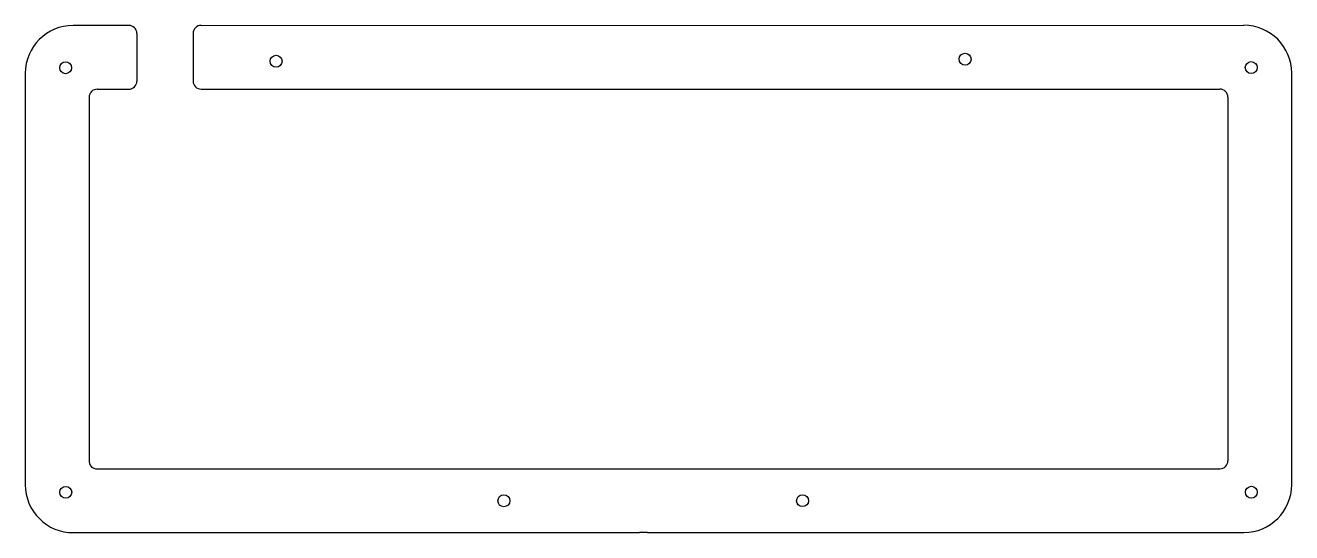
# Model space of a CAD drawing. Header units: millimetres. Extents: x 60 to 378, y -140 to -13.
import ezdxf

# ---------------------------------------------------------------- set-up
doc = ezdxf.new("R2010")
doc.units = ezdxf.units.MM

msp = doc.modelspace()

# ---------------------------------------------------------------- linework, layer by layer
for p, q in [((86.19, -12.57), (72.2, -12.57)), ((104.31, -12.55), (365.95, -12.54)), ((88.19, -14.57), (88.19, -26.57)), ((102.31, -14.55), (102.31, -26.55)), ((60.2, -24.57), (60.2, -127.82)), ((377.95, -127.79), (377.95, -24.54)), ((78.2, -28.57), (86.19, -28.57)), ((104.31, -28.55), (359.95, -28.54)), ((76.2, -30.57), (76.2, -121.68)), ((361.95, -30.54), (361.95, -121.79)), ((78.2, -123.83), (359.95, -123.79)), ((72.2, -139.82), (212.31, -139.79)), ((212.31, -139.79), (214.31, -139.79)), ((216.31, -139.79), (214.31, -139.79)), ((216.31, -139.79), (365.95, -139.79))]:
    msp.add_line(p, q)
for centre in [(70.32, -23.18), (123.12, -21.56), (295.99, -21.04), (367.81, -23.15), (70.33, -129.7), (367.83, -129.68), (180.28, -131.83), (255.22, -131.8)]:
    msp.add_circle(centre, 1.5)
for centre, radius, start, end in [((72.2, -24.57), 12, 90.0093, 180.0001), ((86.19, -14.57), 2, 0, 90.0093), ((104.31, -14.55), 2, 90, 180), ((365.95, -24.54), 12, 0, 90), ((78.2, -30.57), 2, 90, 180.0093), ((86.19, -26.57), 2, 270.0093, 0.0559), ((104.31, -26.55), 2, 180.0035, 270), ((359.95, -30.54), 2, 359.9998, 90), ((78.2, -121.82), 2.01, 175.8906, 270), ((359.95, -121.79), 2, 269.9998, 0), ((72.2, -127.82), 12, 180, 270.0119), ((365.95, -127.79), 12, 270, 0)]:
    msp.add_arc(centre, radius, start, end)

doc.saveas('drawing.dxf')
